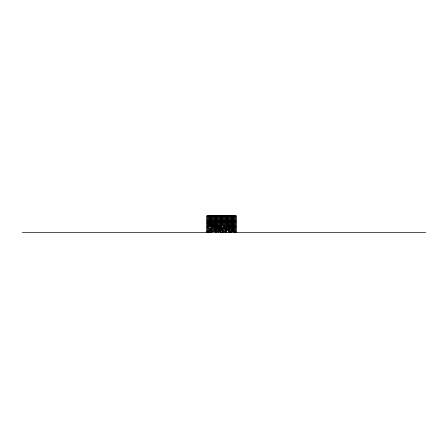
<?xml version="1.0" encoding="UTF-8"?>
<svg xmlns="http://www.w3.org/2000/svg" width="448" height="448" viewBox="0 0 448 448"><rect width="100%" height="100%" fill="white"/><g stroke="black" fill="none" stroke-linecap="round" stroke-linejoin="round"><path stroke-width="0.67" d="M216.104 232.557L216.104 229.925M218.361 231.409L218.35 228.732M218.546 232.557L218.546 232.249M222.029 229.578L221.788 227.909A1.103 1.103 0 0 0 221.508 227.668L221.508 227.59M222.214 232.557L222.214 232.249M225.882 232.557L225.882 229.925M218.546 229.925L218.546 231.409M218.546 229.174L218.546 229.578M221.693 222.779L222.354 222.421M227.808 227.668L227.808 230.11M218.562 228.732L218.792 227.909A1.562 1.103 -90 0 1 219.066 227.674M211.73 222.779L212.346 221.553L212.957 222.779M215.398 219.111L216.009 217.89L216.619 219.111M221.508 221.553L222.124 220.332L222.734 221.553M221.508 222.779L222.124 221.553L222.734 222.779M221.508 230.11L222.124 228.889L222.734 230.11M227.623 224L228.234 222.779L228.844 224M232.512 227.668L233.122 226.447L233.733 227.668M216.345 227.903A1.562 1.103 -90 0 1 216.625 227.674A1.562 1.103 90 0 0 216.345 227.903L216.104 229.578M206.842 216.664L236.18 216.664M206.842 217.89L236.18 217.89M206.842 219.111L236.18 219.111M206.842 220.332L236.18 220.332M206.842 221.553L236.18 221.553M206.842 222.779L236.18 222.779M236.18 224L206.842 224L207.458 222.779L208.068 224M227.623 224.98L227.864 224.414M228.844 224.98L228.598 224.414M206.842 225.221L215.398 225.221M216.619 225.221L221.508 225.221A1.221 1.221 0 0 1 220.287 226.447L220.287 215.443M236.18 225.221L222.55 225.221L222.426 222.477M222.734 225.831L222.734 215.443M227.623 226.201L227.864 225.635M228.844 226.201L228.598 225.635M206.842 226.447L221.508 226.447M222.734 226.447L236.18 226.447M227.623 227.36L228.844 227.36M206.842 227.668L209.289 227.668L209.289 232.557M217.073 227.668L210.51 227.668L210.51 230.11A1.221 1.221 0 0 0 211.73 231.336M217.51 227.668L236.18 227.668M221.508 227.97L222.734 228.032M227.623 227.97L228.844 227.97M221.508 228.278L222.734 228.278M227.623 228.278L228.844 228.278M219.066 228.581L218.148 227.668M221.508 228.581L222.734 228.525M227.623 228.581L228.844 228.581M206.842 228.889L209.289 228.889A1.221 1.221 0 0 0 208.068 227.668L208.068 232.557M236.18 228.889L219.066 228.889L219.066 215.443M221.508 229.197L222.734 229.197M227.623 229.197L228.844 229.197M221.508 229.499L222.734 229.499M227.623 229.499L228.844 229.499M220.287 229.807L219.374 228.889M227.623 229.807L228.844 229.807M206.842 230.11L236.18 230.11M219.066 230.25L220.287 230.25M219.066 230.384L220.287 230.384M219.066 230.518L220.287 230.518M219.066 230.653L220.287 230.653M219.066 230.793L220.287 230.793M219.066 230.927L220.287 230.927M219.066 231.062L220.287 231.062M222.734 231.09L222.488 230.524M219.066 231.196L220.287 231.196M206.842 231.336L209.289 231.336M210.51 231.336L220.287 231.336M222.734 231.336L226.402 231.336M228.844 231.336L236.18 231.336M206.842 231.454L208.068 231.454M206.842 231.577L208.068 231.577M206.842 231.7L208.068 231.7M206.842 231.823L208.068 231.823M228.844 231.79L228.844 232.31M230.065 231.79L230.065 232.31M206.842 231.946L208.068 231.946M206.842 232.07L208.068 232.07M206.842 232.187L208.068 232.187M206.842 232.31L208.068 232.31M206.842 232.434L208.068 232.434M22.4 232.557L425.6 232.557M225.456 227.903A1.562 1.103 -90 0 0 225.176 227.674A1.103 1.103 0 0 1 225.456 227.909L225.697 232.557M216.927 226.447L217.846 227.668A1.103 1.103 0 0 1 218.126 227.909L218.266 228.228M225.882 229.499L226.122 227.909A1.562 1.103 -90 0 1 226.402 227.674L226.402 232.557M222.214 229.499L222.46 227.909A1.562 1.103 90 0 1 222.734 227.674L222.611 227.668M236.18 232.557L236.18 215.443L206.842 215.443L206.842 232.557M234.954 215.443L234.954 232.557M233.733 215.443L233.733 232.557M233.548 231.336C235.01 227.674 231.258 227.573 232.697 231.336M232.512 215.443L232.512 231.336M231.291 215.443L231.291 231.409M231.291 232.249L231.291 232.557M230.065 215.443L230.065 232.557M228.844 215.443L228.844 232.557M227.623 215.443L227.623 226.447M227.623 227.058L227.623 230.11M226.402 215.443L226.402 226.447M225.176 215.443L225.176 230.11M223.955 215.443L223.955 226.447A1.221 1.221 0 0 1 222.734 225.221M223.955 227.668L223.955 232.557M222.734 227.298L222.734 232.557M222.029 232.249L222.029 232.557M221.508 215.443L221.508 232.557M220.287 227.668L220.287 232.557M219.066 231.336L219.066 229.807L218.148 228.889L210.51 228.889A1.221 1.221 0 0 1 211.73 227.668L211.73 232.557A2.447 2.447 0 0 1 209.289 230.11M218.361 232.249L218.361 232.557M217.846 215.443L217.846 226.447M217.846 231.336L217.846 228.581L216.927 227.668M216.619 215.443L216.619 232.557M216.132 222.012L216.132 222.533L215.886 222.012M215.919 232.557L215.673 227.909A1.103 1.103 0 0 0 215.398 227.668A1.562 1.103 -90 0 1 215.678 227.903A1.562 1.103 90 0 0 215.398 227.674M215.398 215.443L215.398 226.447M215.398 227.36L215.398 232.557M214.178 215.443L214.178 226.447M214.178 227.668L214.178 231.336M212.957 215.443L212.957 231.336M212.772 226.447C214.15 222.863 210.56 222.583 211.915 226.447M211.73 215.443L211.73 226.447M210.51 215.443L210.51 226.447M209.289 215.443L209.289 226.447M208.068 215.443L208.068 226.447M221.508 227.674A1.562 1.103 90 0 1 221.788 227.903M217.84 227.674A1.562 1.103 90 0 1 218.126 227.903M215.891 219.548L216.132 220.091L215.897 219.526M215.891 220.769L216.132 221.312L215.897 220.746M215.891 223.216L216.132 223.754L215.891 223.205M222.001 223.216L222.242 223.754L222.006 223.205"/></g></svg>
